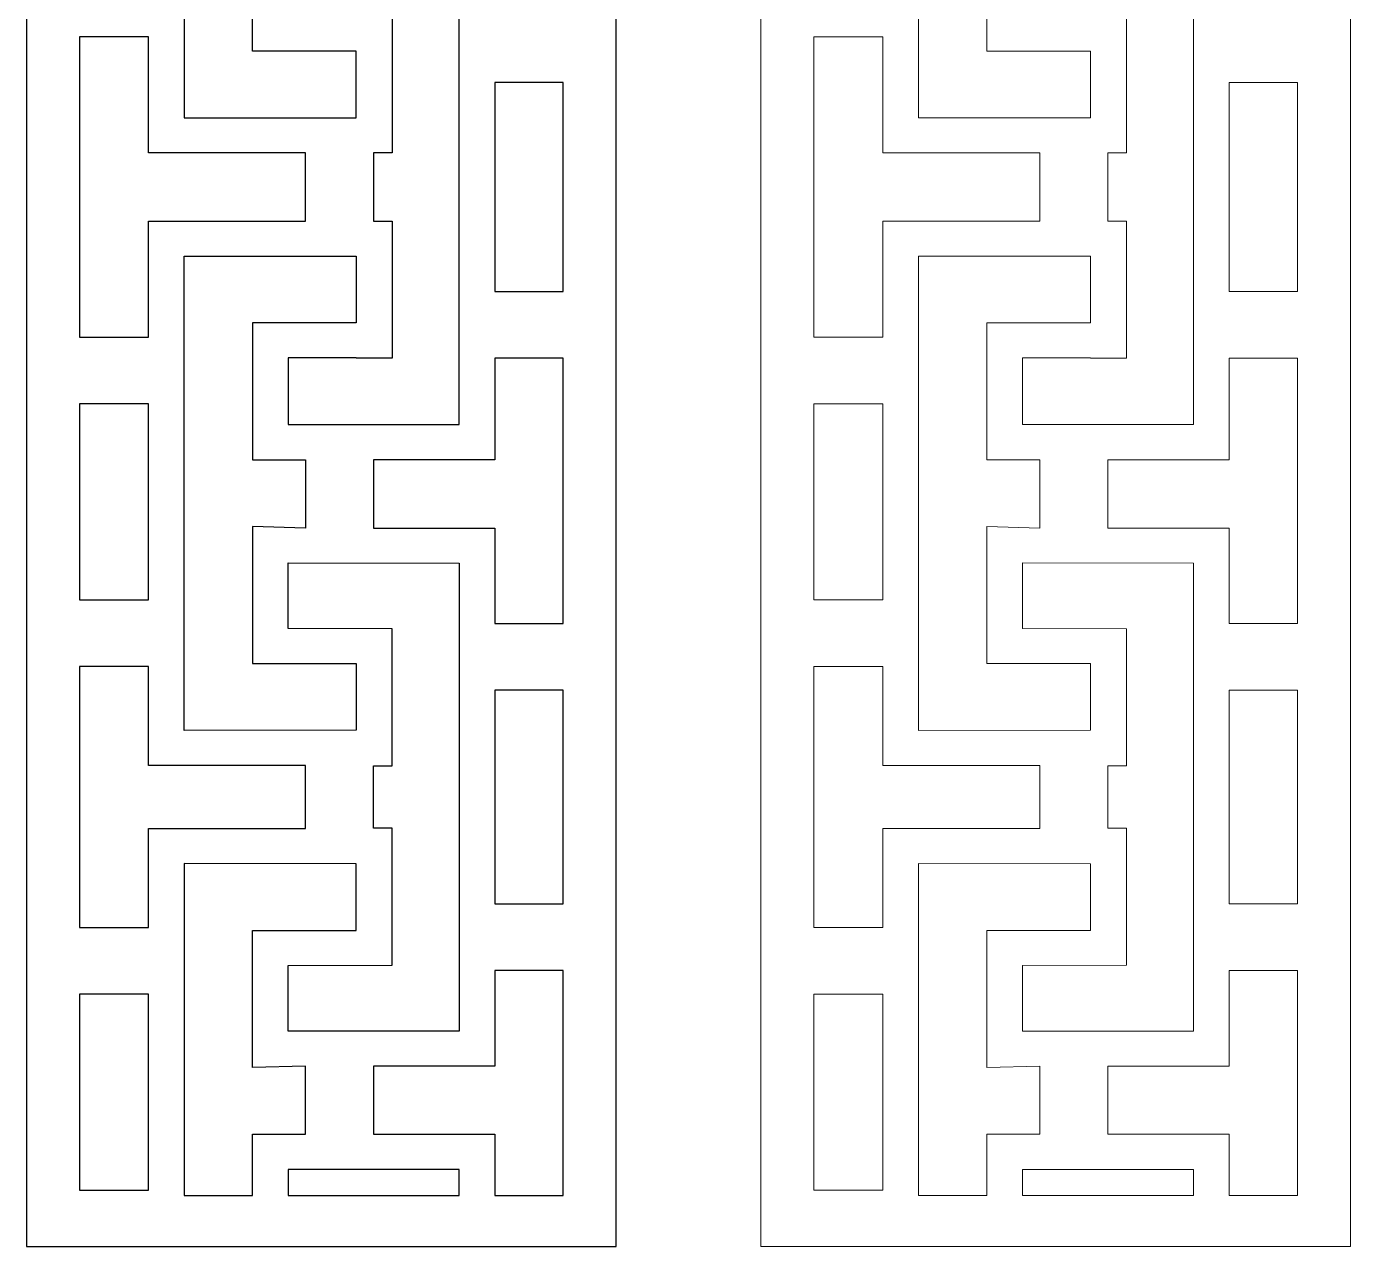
# Model space of a CAD drawing. Header units: centimetres. Extents: x -8.9 to 7.6, y -13 to 13.5.
# Drawn here: x -8.89 to 7.63, y -13.01 to 2.23 of the extents above; entities that cross this region are included whole.
import ezdxf

# ---------------------------------------------------------------- set-up
doc = ezdxf.new("R2010")
doc.units = ezdxf.units.CM
doc.header["$MEASUREMENT"] = 0
doc.layers.add('layer 1', color=7, linetype='Continuous')

msp = doc.modelspace()

# ---------------------------------------------------------------- linework, layer by layer
at = {"layer": 'layer 1', "color": 177}
for points, knots in [([(-8.89238, 13.45707), (-8.89238, 13.45707), (-1.53148, 13.45707), (-1.53148, 13.45707), (-1.53148, 13.45707), (-1.53148, 13.45707), (-1.53148, -13.00731), (-1.53148, -13.00731), (-1.53148, -13.00731), (-1.53148, -13.00731), (-8.89238, -13.00731), (-8.89238, -13.00731), (-8.89238, -13.00731), (-8.89238, -13.00731), (-8.89238, 13.45707), (-8.89238, 13.45707)], [0, 0, 0, 0, 0.2, 0.2, 0.2, 0.2, 0.4, 0.4, 0.4, 0.4, 0.6, 0.6, 0.6, 0.6, 1, 1, 1, 1]), ([(-5.41144, 4.48347), (-5.41144, 4.48347), (-5.41144, 3.63124), (-5.41144, 3.63124), (-5.41144, 3.63124), (-5.41144, 3.63124), (-6.07142, 3.63124), (-6.07142, 3.63124), (-6.07142, 3.63124), (-6.07142, 3.63124), (-6.07142, 2.35767), (-6.07142, 2.35767), (-6.07142, 2.35767), (-6.07142, 2.35767), (-6.07142, 1.92066), (-6.07142, 1.92066), (-6.07142, 1.92066), (-6.07142, 1.92066), (-6.07142, 1.92009), (-6.07142, 1.92009), (-6.07142, 1.92009), (-6.07142, 1.92009), (-4.77604, 1.92009), (-4.77604, 1.92009), (-4.77604, 1.92009), (-4.77604, 1.92009), (-4.77604, 1.08799), (-4.77604, 1.08799), (-4.77604, 1.08799), (-4.77604, 1.08799), (-6.92307, 1.0891), (-6.92307, 1.0891), (-6.92307, 1.0891), (-6.92307, 1.0891), (-6.92307, 7.01107), (-6.92307, 7.01107), (-6.92307, 7.01107), (-6.92307, 7.01107), (-4.77604, 7.00995), (-4.77604, 7.00995), (-4.77604, 7.00995), (-4.77604, 7.00995), (-4.77604, 6.17674), (-4.77604, 6.17674), (-4.77604, 6.17674), (-4.77604, 6.17674), (-6.07142, 6.17674), (-6.07142, 6.17674), (-6.07142, 6.17674), (-6.07142, 6.17674), (-6.07142, 4.46614), (-6.07142, 4.46614), (-6.07142, 4.46614), (-6.07142, 4.46614), (-5.41144, 4.48347), (-5.41144, 4.48347)], [0, 0, 0, 0, 0.06666667, 0.06666667, 0.06666667, 0.06666667, 0.13333333, 0.13333333, 0.13333333, 0.13333333, 0.2, 0.2, 0.2, 0.2, 0.26666667, 0.26666667, 0.26666667, 0.26666667, 0.33333333, 0.33333333, 0.33333333, 0.33333333, 0.4, 0.4, 0.4, 0.4, 0.46666667, 0.46666667, 0.46666667, 0.46666667, 0.53333333, 0.53333333, 0.53333333, 0.53333333, 0.6, 0.6, 0.6, 0.6, 0.66666667, 0.66666667, 0.66666667, 0.66666667, 0.73333333, 0.73333333, 0.73333333, 0.73333333, 0.8, 0.8, 0.8, 0.8, 0.86666667, 0.86666667, 0.86666667, 0.86666667, 1, 1, 1, 1]), ([(-3.49184, 0.22487), (-3.49184, 0.22487), (-3.49184, -2.74281), (-3.49184, -2.74281), (-3.49184, -2.74281), (-3.49184, -2.74281), (-5.62434, -2.7417), (-5.62434, -2.7417), (-5.62434, -2.7417), (-5.62434, -2.7417), (-5.62434, -1.90791), (-5.62434, -1.90791), (-5.62434, -1.90791), (-5.62434, -1.90791), (-4.77604, -1.90791), (-4.77604, -1.90791), (-4.77604, -1.90791), (-4.77604, -1.90791), (-4.77604, -1.91182), (-4.77604, -1.91182), (-4.77604, -1.91182), (-4.77604, -1.91182), (-4.32896, -1.91182), (-4.32896, -1.91182), (-4.32896, -1.91182), (-4.32896, -1.91182), (-4.32896, -0.20124), (-4.32896, -0.20124), (-4.32896, -0.20124), (-4.32896, -0.20124), (-4.56201, -0.20124), (-4.56201, -0.20124), (-4.56201, -0.20124), (-4.56201, -0.20124), (-4.56201, 0.22487), (-4.56201, 0.22487), (-4.56201, 0.22487), (-4.56201, 0.22487), (-4.56201, 0.65098), (-4.56201, 0.65098), (-4.56201, 0.65098), (-4.56201, 0.65098), (-4.32896, 0.65098), (-4.32896, 0.65098), (-4.32896, 0.65098), (-4.32896, 0.65098), (-4.32896, 2.36158), (-4.32896, 2.36158), (-4.32896, 2.36158), (-4.32896, 2.36158), (-4.77604, 2.36158), (-4.77604, 2.36158), (-4.77604, 2.36158), (-4.77604, 2.36158), (-4.77604, 2.35767), (-4.77604, 2.35767), (-4.77604, 2.35767), (-4.77604, 2.35767), (-5.62434, 2.35767), (-5.62434, 2.35767), (-5.62434, 2.35767), (-5.62434, 2.35767), (-5.62434, 3.19144), (-5.62434, 3.19144), (-5.62434, 3.19144), (-5.62434, 3.19144), (-3.49184, 3.19255), (-3.49184, 3.19255), (-3.49184, 3.19255), (-3.49184, 3.19255), (-3.49184, 0.22487), (-3.49184, 0.22487)], [0, 0, 0, 0, 0.05263158, 0.05263158, 0.05263158, 0.05263158, 0.10526316, 0.10526316, 0.10526316, 0.10526316, 0.15789474, 0.15789474, 0.15789474, 0.15789474, 0.21052632, 0.21052632, 0.21052632, 0.21052632, 0.26315789, 0.26315789, 0.26315789, 0.26315789, 0.31578947, 0.31578947, 0.31578947, 0.31578947, 0.36842105, 0.36842105, 0.36842105, 0.36842105, 0.42105263, 0.42105263, 0.42105263, 0.42105263, 0.47368421, 0.47368421, 0.47368421, 0.47368421, 0.52631579, 0.52631579, 0.52631579, 0.52631579, 0.57894737, 0.57894737, 0.57894737, 0.57894737, 0.63157895, 0.63157895, 0.63157895, 0.63157895, 0.68421053, 0.68421053, 0.68421053, 0.68421053, 0.73684211, 0.73684211, 0.73684211, 0.73684211, 0.78947368, 0.78947368, 0.78947368, 0.78947368, 0.84210526, 0.84210526, 0.84210526, 0.84210526, 0.89473684, 0.89473684, 0.89473684, 0.89473684, 1, 1, 1, 1]), ([(-8.22964, -1.64973), (-8.22964, -1.64973), (-8.22964, 2.09949), (-8.22964, 2.09949), (-8.22964, 2.09949), (-8.22964, 2.09949), (-7.37014, 2.09949), (-7.37014, 2.09949), (-7.37014, 2.09949), (-7.37014, 2.09949), (-7.37014, 0.65098), (-7.37014, 0.65098), (-7.37014, 0.65098), (-7.37014, 0.65098), (-5.41144, 0.65098), (-5.41144, 0.65098), (-5.41144, 0.65098), (-5.41144, 0.65098), (-5.41144, 0.22487), (-5.41144, 0.22487), (-5.41144, 0.22487), (-5.41144, 0.22487), (-5.41144, -0.20124), (-5.41144, -0.20124), (-5.41144, -0.20124), (-5.41144, -0.20124), (-7.37014, -0.20124), (-7.37014, -0.20124), (-7.37014, -0.20124), (-7.37014, -0.20124), (-7.37014, -1.64973), (-7.37014, -1.64973), (-7.37014, -1.64973), (-7.37014, -1.64973), (-8.22964, -1.64973), (-8.22964, -1.64973)], [0, 0, 0, 0, 0.1, 0.1, 0.1, 0.1, 0.2, 0.2, 0.2, 0.2, 0.3, 0.3, 0.3, 0.3, 0.4, 0.4, 0.4, 0.4, 0.5, 0.5, 0.5, 0.5, 0.6, 0.6, 0.6, 0.6, 0.7, 0.7, 0.7, 0.7, 0.8, 0.8, 0.8, 0.8, 1, 1, 1, 1]), ([(-2.19423, 1.52835), (-2.19423, 1.52835), (-2.19423, 0.22487), (-2.19423, 0.22487), (-2.19423, 0.22487), (-2.19423, 0.22487), (-2.19423, -1.07861), (-2.19423, -1.07861), (-2.19423, -1.07861), (-2.19423, -1.07861), (-3.04477, -1.07861), (-3.04477, -1.07861), (-3.04477, -1.07861), (-3.04477, -1.07861), (-3.04477, 0.22487), (-3.04477, 0.22487), (-3.04477, 0.22487), (-3.04477, 0.22487), (-3.04477, 1.52835), (-3.04477, 1.52835), (-3.04477, 1.52835), (-3.04477, 1.52835), (-2.19423, 1.52835), (-2.19423, 1.52835)], [0, 0, 0, 0, 0.14285714, 0.14285714, 0.14285714, 0.14285714, 0.28571429, 0.28571429, 0.28571429, 0.28571429, 0.42857143, 0.42857143, 0.42857143, 0.42857143, 0.57142857, 0.57142857, 0.57142857, 0.57142857, 0.71428571, 0.71428571, 0.71428571, 0.71428571, 1, 1, 1, 1]), ([(-5.41144, -4.03371), (-5.41144, -4.03371), (-5.41144, -3.1815), (-5.41144, -3.1815), (-5.41144, -3.1815), (-5.41144, -3.1815), (-6.07142, -3.1815), (-6.07142, -3.1815), (-6.07142, -3.1815), (-6.07142, -3.1815), (-6.07142, -1.90791), (-6.07142, -1.90791), (-6.07142, -1.90791), (-6.07142, -1.90791), (-6.07142, -1.47091), (-6.07142, -1.47091), (-6.07142, -1.47091), (-6.07142, -1.47091), (-6.07142, -1.47035), (-6.07142, -1.47035), (-6.07142, -1.47035), (-6.07142, -1.47035), (-4.77604, -1.47035), (-4.77604, -1.47035), (-4.77604, -1.47035), (-4.77604, -1.47035), (-4.77604, -0.63825), (-4.77604, -0.63825), (-4.77604, -0.63825), (-4.77604, -0.63825), (-6.92307, -0.63936), (-6.92307, -0.63936), (-6.92307, -0.63936), (-6.92307, -0.63936), (-6.92307, -6.56131), (-6.92307, -6.56131), (-6.92307, -6.56131), (-6.92307, -6.56131), (-4.77604, -6.5602), (-4.77604, -6.5602), (-4.77604, -6.5602), (-4.77604, -6.5602), (-4.77604, -5.72698), (-4.77604, -5.72698), (-4.77604, -5.72698), (-4.77604, -5.72698), (-6.07142, -5.72698), (-6.07142, -5.72698), (-6.07142, -5.72698), (-6.07142, -5.72698), (-6.07142, -4.0164), (-6.07142, -4.0164), (-6.07142, -4.0164), (-6.07142, -4.0164), (-5.41144, -4.03371), (-5.41144, -4.03371)], [0, 0, 0, 0, 0.06666667, 0.06666667, 0.06666667, 0.06666667, 0.13333333, 0.13333333, 0.13333333, 0.13333333, 0.2, 0.2, 0.2, 0.2, 0.26666667, 0.26666667, 0.26666667, 0.26666667, 0.33333333, 0.33333333, 0.33333333, 0.33333333, 0.4, 0.4, 0.4, 0.4, 0.46666667, 0.46666667, 0.46666667, 0.46666667, 0.53333333, 0.53333333, 0.53333333, 0.53333333, 0.6, 0.6, 0.6, 0.6, 0.66666667, 0.66666667, 0.66666667, 0.66666667, 0.73333333, 0.73333333, 0.73333333, 0.73333333, 0.8, 0.8, 0.8, 0.8, 0.86666667, 0.86666667, 0.86666667, 0.86666667, 1, 1, 1, 1]), ([(-2.19423, -1.91071), (-2.19423, -1.91071), (-2.19423, -5.22571), (-2.19423, -5.22571), (-2.19423, -5.22571), (-2.19423, -5.22571), (-3.04477, -5.22571), (-3.04477, -5.22571), (-3.04477, -5.22571), (-3.04477, -5.22571), (-3.04477, -4.03371), (-3.04477, -4.03371), (-3.04477, -4.03371), (-3.04477, -4.03371), (-4.56201, -4.03371), (-4.56201, -4.03371), (-4.56201, -4.03371), (-4.56201, -4.03371), (-4.56201, -3.1815), (-4.56201, -3.1815), (-4.56201, -3.1815), (-4.56201, -3.1815), (-3.04477, -3.1815), (-3.04477, -3.1815), (-3.04477, -3.1815), (-3.04477, -3.1815), (-3.04477, -1.91071), (-3.04477, -1.91071), (-3.04477, -1.91071), (-3.04477, -1.91071), (-2.19423, -1.91071), (-2.19423, -1.91071)], [0, 0, 0, 0, 0.11111111, 0.11111111, 0.11111111, 0.11111111, 0.22222222, 0.22222222, 0.22222222, 0.22222222, 0.33333333, 0.33333333, 0.33333333, 0.33333333, 0.44444444, 0.44444444, 0.44444444, 0.44444444, 0.55555556, 0.55555556, 0.55555556, 0.55555556, 0.66666667, 0.66666667, 0.66666667, 0.66666667, 0.77777778, 0.77777778, 0.77777778, 0.77777778, 1, 1, 1, 1]), ([(-8.22964, -4.93121), (-8.22964, -4.93121), (-8.22964, -2.48184), (-8.22964, -2.48184), (-8.22964, -2.48184), (-8.22964, -2.48184), (-7.37014, -2.48184), (-7.37014, -2.48184), (-7.37014, -2.48184), (-7.37014, -2.48184), (-7.37014, -4.93121), (-7.37014, -4.93121), (-7.37014, -4.93121), (-7.37014, -4.93121), (-8.22964, -4.93121), (-8.22964, -4.93121)], [0, 0, 0, 0, 0.2, 0.2, 0.2, 0.2, 0.4, 0.4, 0.4, 0.4, 0.6, 0.6, 0.6, 0.6, 1, 1, 1, 1]), ([(-4.56201, -7.39343), (-4.56201, -7.39343), (-4.56201, -7.78349), (-4.56201, -7.78349), (-4.56201, -7.78349), (-4.56201, -7.78349), (-4.32896, -7.78349), (-4.32896, -7.78349), (-4.32896, -7.78349), (-4.32896, -7.78349), (-4.32896, -9.49408), (-4.32896, -9.49408), (-4.32896, -9.49408), (-4.32896, -9.49408), (-5.62434, -9.49799), (-5.62434, -9.49799), (-5.62434, -9.49799), (-5.62434, -9.49799), (-5.62434, -10.31668), (-5.62434, -10.31668), (-5.62434, -10.31668), (-5.62434, -10.31668), (-3.49184, -10.31557), (-3.49184, -10.31557), (-3.49184, -10.31557), (-3.49184, -10.31557), (-3.49184, -7.39343), (-3.49184, -7.39343), (-3.49184, -7.39343), (-3.49184, -7.39343), (-3.49184, -4.47129), (-3.49184, -4.47129), (-3.49184, -4.47129), (-3.49184, -4.47129), (-5.62434, -4.47016), (-5.62434, -4.47016), (-5.62434, -4.47016), (-5.62434, -4.47016), (-5.62434, -5.28885), (-5.62434, -5.28885), (-5.62434, -5.28885), (-5.62434, -5.28885), (-4.32896, -5.29277), (-4.32896, -5.29277), (-4.32896, -5.29277), (-4.32896, -5.29277), (-4.32896, -7.00337), (-4.32896, -7.00337), (-4.32896, -7.00337), (-4.32896, -7.00337), (-4.56201, -7.00337), (-4.56201, -7.00337), (-4.56201, -7.00337), (-4.56201, -7.00337), (-4.56201, -7.39343), (-4.56201, -7.39343)], [0, 0, 0, 0, 0.06666667, 0.06666667, 0.06666667, 0.06666667, 0.13333333, 0.13333333, 0.13333333, 0.13333333, 0.2, 0.2, 0.2, 0.2, 0.26666667, 0.26666667, 0.26666667, 0.26666667, 0.33333333, 0.33333333, 0.33333333, 0.33333333, 0.4, 0.4, 0.4, 0.4, 0.46666667, 0.46666667, 0.46666667, 0.46666667, 0.53333333, 0.53333333, 0.53333333, 0.53333333, 0.6, 0.6, 0.6, 0.6, 0.66666667, 0.66666667, 0.66666667, 0.66666667, 0.73333333, 0.73333333, 0.73333333, 0.73333333, 0.8, 0.8, 0.8, 0.8, 0.86666667, 0.86666667, 0.86666667, 0.86666667, 1, 1, 1, 1]), ([(-8.22964, -9.0241), (-8.22964, -9.0241), (-8.22964, -5.76274), (-8.22964, -5.76274), (-8.22964, -5.76274), (-8.22964, -5.76274), (-7.37014, -5.76274), (-7.37014, -5.76274), (-7.37014, -5.76274), (-7.37014, -5.76274), (-7.37014, -6.99944), (-7.37014, -6.99944), (-7.37014, -6.99944), (-7.37014, -6.99944), (-5.41144, -6.99944), (-5.41144, -6.99944), (-5.41144, -6.99944), (-5.41144, -6.99944), (-5.41144, -7.39343), (-5.41144, -7.39343), (-5.41144, -7.39343), (-5.41144, -7.39343), (-5.41144, -7.7874), (-5.41144, -7.7874), (-5.41144, -7.7874), (-5.41144, -7.7874), (-7.37014, -7.7874), (-7.37014, -7.7874), (-7.37014, -7.7874), (-7.37014, -7.7874), (-7.37014, -9.0241), (-7.37014, -9.0241), (-7.37014, -9.0241), (-7.37014, -9.0241), (-8.22964, -9.0241), (-8.22964, -9.0241)], [0, 0, 0, 0, 0.1, 0.1, 0.1, 0.1, 0.2, 0.2, 0.2, 0.2, 0.3, 0.3, 0.3, 0.3, 0.4, 0.4, 0.4, 0.4, 0.5, 0.5, 0.5, 0.5, 0.6, 0.6, 0.6, 0.6, 0.7, 0.7, 0.7, 0.7, 0.8, 0.8, 0.8, 0.8, 1, 1, 1, 1]), ([(-2.19423, -6.05781), (-2.19423, -6.05781), (-2.19423, -7.39343), (-2.19423, -7.39343), (-2.19423, -7.39343), (-2.19423, -7.39343), (-2.19423, -8.72903), (-2.19423, -8.72903), (-2.19423, -8.72903), (-2.19423, -8.72903), (-3.04477, -8.72903), (-3.04477, -8.72903), (-3.04477, -8.72903), (-3.04477, -8.72903), (-3.04477, -7.39343), (-3.04477, -7.39343), (-3.04477, -7.39343), (-3.04477, -7.39343), (-3.04477, -6.05781), (-3.04477, -6.05781), (-3.04477, -6.05781), (-3.04477, -6.05781), (-2.19423, -6.05781), (-2.19423, -6.05781)], [0, 0, 0, 0, 0.14285714, 0.14285714, 0.14285714, 0.14285714, 0.28571429, 0.28571429, 0.28571429, 0.28571429, 0.42857143, 0.42857143, 0.42857143, 0.42857143, 0.57142857, 0.57142857, 0.57142857, 0.57142857, 0.71428571, 0.71428571, 0.71428571, 0.71428571, 1, 1, 1, 1]), ([(-6.07142, -12.37075), (-6.07142, -12.37075), (-6.92307, -12.37075), (-6.92307, -12.37075), (-6.92307, -12.37075), (-6.92307, -12.37075), (-6.92307, -8.22553), (-6.92307, -8.22553), (-6.92307, -8.22553), (-6.92307, -8.22553), (-4.77604, -8.22664), (-4.77604, -8.22664), (-4.77604, -8.22664), (-4.77604, -8.22664), (-4.77604, -9.05986), (-4.77604, -9.05986), (-4.77604, -9.05986), (-4.77604, -9.05986), (-6.07142, -9.05986), (-6.07142, -9.05986), (-6.07142, -9.05986), (-6.07142, -9.05986), (-6.07142, -10.77045), (-6.07142, -10.77045), (-6.07142, -10.77045), (-6.07142, -10.77045), (-5.41144, -10.75313), (-5.41144, -10.75313), (-5.41144, -10.75313), (-5.41144, -10.75313), (-5.41144, -11.60535), (-5.41144, -11.60535), (-5.41144, -11.60535), (-5.41144, -11.60535), (-6.07142, -11.60535), (-6.07142, -11.60535), (-6.07142, -11.60535), (-6.07142, -11.60535), (-6.07142, -12.37075), (-6.07142, -12.37075)], [0, 0, 0, 0, 0.09090909, 0.09090909, 0.09090909, 0.09090909, 0.18181818, 0.18181818, 0.18181818, 0.18181818, 0.27272727, 0.27272727, 0.27272727, 0.27272727, 0.36363636, 0.36363636, 0.36363636, 0.36363636, 0.45454545, 0.45454545, 0.45454545, 0.45454545, 0.54545455, 0.54545455, 0.54545455, 0.54545455, 0.63636364, 0.63636364, 0.63636364, 0.63636364, 0.72727273, 0.72727273, 0.72727273, 0.72727273, 0.81818182, 0.81818182, 0.81818182, 0.81818182, 1, 1, 1, 1]), ([(-2.19423, -9.56115), (-2.19423, -9.56115), (-2.19423, -12.37075), (-2.19423, -12.37075), (-2.19423, -12.37075), (-2.19423, -12.37075), (-3.04477, -12.37075), (-3.04477, -12.37075), (-3.04477, -12.37075), (-3.04477, -12.37075), (-3.04477, -11.60535), (-3.04477, -11.60535), (-3.04477, -11.60535), (-3.04477, -11.60535), (-4.56201, -11.60535), (-4.56201, -11.60535), (-4.56201, -11.60535), (-4.56201, -11.60535), (-4.56201, -10.75313), (-4.56201, -10.75313), (-4.56201, -10.75313), (-4.56201, -10.75313), (-3.04477, -10.75313), (-3.04477, -10.75313), (-3.04477, -10.75313), (-3.04477, -10.75313), (-3.04477, -9.56115), (-3.04477, -9.56115), (-3.04477, -9.56115), (-3.04477, -9.56115), (-2.19423, -9.56115), (-2.19423, -9.56115)], [0, 0, 0, 0, 0.11111111, 0.11111111, 0.11111111, 0.11111111, 0.22222222, 0.22222222, 0.22222222, 0.22222222, 0.33333333, 0.33333333, 0.33333333, 0.33333333, 0.44444444, 0.44444444, 0.44444444, 0.44444444, 0.55555556, 0.55555556, 0.55555556, 0.55555556, 0.66666667, 0.66666667, 0.66666667, 0.66666667, 0.77777778, 0.77777778, 0.77777778, 0.77777778, 1, 1, 1, 1]), ([(-8.22964, -12.30502), (-8.22964, -12.30502), (-8.22964, -9.85564), (-8.22964, -9.85564), (-8.22964, -9.85564), (-8.22964, -9.85564), (-7.37014, -9.85564), (-7.37014, -9.85564), (-7.37014, -9.85564), (-7.37014, -9.85564), (-7.37014, -12.30502), (-7.37014, -12.30502), (-7.37014, -12.30502), (-7.37014, -12.30502), (-8.22964, -12.30502), (-8.22964, -12.30502)], [0, 0, 0, 0, 0.2, 0.2, 0.2, 0.2, 0.4, 0.4, 0.4, 0.4, 0.6, 0.6, 0.6, 0.6, 1, 1, 1, 1]), ([(-3.49184, -12.37075), (-3.49184, -12.37075), (-5.62434, -12.37075), (-5.62434, -12.37075), (-5.62434, -12.37075), (-5.62434, -12.37075), (-5.62434, -12.04516), (-5.62434, -12.04516), (-5.62434, -12.04516), (-5.62434, -12.04516), (-3.49184, -12.04403), (-3.49184, -12.04403), (-3.49184, -12.04403), (-3.49184, -12.04403), (-3.49184, -12.37075), (-3.49184, -12.37075)], [0, 0, 0, 0, 0.2, 0.2, 0.2, 0.2, 0.4, 0.4, 0.4, 0.4, 0.6, 0.6, 0.6, 0.6, 1, 1, 1, 1])]:
    msp.add_open_spline(points, degree=3, knots=knots, dxfattribs=at)
at = {"layer": 'layer 1', "color": 242, "lineweight": 9}
for points, knots in [([(0.27403, 13.45707), (0.27403, 13.45707), (7.63493, 13.45707), (7.63493, 13.45707), (7.63493, 13.45707), (7.63493, 13.45707), (7.63493, -13.00731), (7.63493, -13.00731), (7.63493, -13.00731), (7.63493, -13.00731), (0.27403, -13.00731), (0.27403, -13.00731), (0.27403, -13.00731), (0.27403, -13.00731), (0.27403, 13.45707), (0.27403, 13.45707)], [0, 0, 0, 0, 0.2, 0.2, 0.2, 0.2, 0.4, 0.4, 0.4, 0.4, 0.6, 0.6, 0.6, 0.6, 1, 1, 1, 1]), ([(3.75497, 4.48347), (3.75497, 4.48347), (3.75497, 3.63124), (3.75497, 3.63124), (3.75497, 3.63124), (3.75497, 3.63124), (3.09499, 3.63124), (3.09499, 3.63124), (3.09499, 3.63124), (3.09499, 3.63124), (3.09499, 2.35767), (3.09499, 2.35767), (3.09499, 2.35767), (3.09499, 2.35767), (3.09499, 1.92066), (3.09499, 1.92066), (3.09499, 1.92066), (3.09499, 1.92066), (3.09499, 1.92009), (3.09499, 1.92009), (3.09499, 1.92009), (3.09499, 1.92009), (4.39037, 1.92009), (4.39037, 1.92009), (4.39037, 1.92009), (4.39037, 1.92009), (4.39037, 1.08799), (4.39037, 1.08799), (4.39037, 1.08799), (4.39037, 1.08799), (2.24334, 1.0891), (2.24334, 1.0891), (2.24334, 1.0891), (2.24334, 1.0891), (2.24334, 7.01107), (2.24334, 7.01107), (2.24334, 7.01107), (2.24334, 7.01107), (4.39037, 7.00995), (4.39037, 7.00995), (4.39037, 7.00995), (4.39037, 7.00995), (4.39037, 6.17674), (4.39037, 6.17674), (4.39037, 6.17674), (4.39037, 6.17674), (3.09499, 6.17674), (3.09499, 6.17674), (3.09499, 6.17674), (3.09499, 6.17674), (3.09499, 4.46614), (3.09499, 4.46614), (3.09499, 4.46614), (3.09499, 4.46614), (3.75497, 4.48347), (3.75497, 4.48347)], [0, 0, 0, 0, 0.06666667, 0.06666667, 0.06666667, 0.06666667, 0.13333333, 0.13333333, 0.13333333, 0.13333333, 0.2, 0.2, 0.2, 0.2, 0.26666667, 0.26666667, 0.26666667, 0.26666667, 0.33333333, 0.33333333, 0.33333333, 0.33333333, 0.4, 0.4, 0.4, 0.4, 0.46666667, 0.46666667, 0.46666667, 0.46666667, 0.53333333, 0.53333333, 0.53333333, 0.53333333, 0.6, 0.6, 0.6, 0.6, 0.66666667, 0.66666667, 0.66666667, 0.66666667, 0.73333333, 0.73333333, 0.73333333, 0.73333333, 0.8, 0.8, 0.8, 0.8, 0.86666667, 0.86666667, 0.86666667, 0.86666667, 1, 1, 1, 1]), ([(5.67457, 0.22487), (5.67457, 0.22487), (5.67457, -2.74281), (5.67457, -2.74281), (5.67457, -2.74281), (5.67457, -2.74281), (3.54207, -2.7417), (3.54207, -2.7417), (3.54207, -2.7417), (3.54207, -2.7417), (3.54207, -1.90791), (3.54207, -1.90791), (3.54207, -1.90791), (3.54207, -1.90791), (4.39037, -1.90791), (4.39037, -1.90791), (4.39037, -1.90791), (4.39037, -1.90791), (4.39037, -1.91182), (4.39037, -1.91182), (4.39037, -1.91182), (4.39037, -1.91182), (4.83745, -1.91182), (4.83745, -1.91182), (4.83745, -1.91182), (4.83745, -1.91182), (4.83745, -0.20124), (4.83745, -0.20124), (4.83745, -0.20124), (4.83745, -0.20124), (4.6044, -0.20124), (4.6044, -0.20124), (4.6044, -0.20124), (4.6044, -0.20124), (4.6044, 0.22487), (4.6044, 0.22487), (4.6044, 0.22487), (4.6044, 0.22487), (4.6044, 0.65098), (4.6044, 0.65098), (4.6044, 0.65098), (4.6044, 0.65098), (4.83745, 0.65098), (4.83745, 0.65098), (4.83745, 0.65098), (4.83745, 0.65098), (4.83745, 2.36158), (4.83745, 2.36158), (4.83745, 2.36158), (4.83745, 2.36158), (4.39037, 2.36158), (4.39037, 2.36158), (4.39037, 2.36158), (4.39037, 2.36158), (4.39037, 2.35767), (4.39037, 2.35767), (4.39037, 2.35767), (4.39037, 2.35767), (3.54207, 2.35767), (3.54207, 2.35767), (3.54207, 2.35767), (3.54207, 2.35767), (3.54207, 3.19144), (3.54207, 3.19144), (3.54207, 3.19144), (3.54207, 3.19144), (5.67457, 3.19255), (5.67457, 3.19255), (5.67457, 3.19255), (5.67457, 3.19255), (5.67457, 0.22487), (5.67457, 0.22487)], [0, 0, 0, 0, 0.05263158, 0.05263158, 0.05263158, 0.05263158, 0.10526316, 0.10526316, 0.10526316, 0.10526316, 0.15789474, 0.15789474, 0.15789474, 0.15789474, 0.21052632, 0.21052632, 0.21052632, 0.21052632, 0.26315789, 0.26315789, 0.26315789, 0.26315789, 0.31578947, 0.31578947, 0.31578947, 0.31578947, 0.36842105, 0.36842105, 0.36842105, 0.36842105, 0.42105263, 0.42105263, 0.42105263, 0.42105263, 0.47368421, 0.47368421, 0.47368421, 0.47368421, 0.52631579, 0.52631579, 0.52631579, 0.52631579, 0.57894737, 0.57894737, 0.57894737, 0.57894737, 0.63157895, 0.63157895, 0.63157895, 0.63157895, 0.68421053, 0.68421053, 0.68421053, 0.68421053, 0.73684211, 0.73684211, 0.73684211, 0.73684211, 0.78947368, 0.78947368, 0.78947368, 0.78947368, 0.84210526, 0.84210526, 0.84210526, 0.84210526, 0.89473684, 0.89473684, 0.89473684, 0.89473684, 1, 1, 1, 1]), ([(0.93677, -1.64973), (0.93677, -1.64973), (0.93677, 2.09949), (0.93677, 2.09949), (0.93677, 2.09949), (0.93677, 2.09949), (1.79627, 2.09949), (1.79627, 2.09949), (1.79627, 2.09949), (1.79627, 2.09949), (1.79627, 0.65098), (1.79627, 0.65098), (1.79627, 0.65098), (1.79627, 0.65098), (3.75497, 0.65098), (3.75497, 0.65098), (3.75497, 0.65098), (3.75497, 0.65098), (3.75497, 0.22487), (3.75497, 0.22487), (3.75497, 0.22487), (3.75497, 0.22487), (3.75497, -0.20124), (3.75497, -0.20124), (3.75497, -0.20124), (3.75497, -0.20124), (1.79627, -0.20124), (1.79627, -0.20124), (1.79627, -0.20124), (1.79627, -0.20124), (1.79627, -1.64973), (1.79627, -1.64973), (1.79627, -1.64973), (1.79627, -1.64973), (0.93677, -1.64973), (0.93677, -1.64973)], [0, 0, 0, 0, 0.1, 0.1, 0.1, 0.1, 0.2, 0.2, 0.2, 0.2, 0.3, 0.3, 0.3, 0.3, 0.4, 0.4, 0.4, 0.4, 0.5, 0.5, 0.5, 0.5, 0.6, 0.6, 0.6, 0.6, 0.7, 0.7, 0.7, 0.7, 0.8, 0.8, 0.8, 0.8, 1, 1, 1, 1]), ([(6.97218, 1.52835), (6.97218, 1.52835), (6.97218, 0.22487), (6.97218, 0.22487), (6.97218, 0.22487), (6.97218, 0.22487), (6.97218, -1.07861), (6.97218, -1.07861), (6.97218, -1.07861), (6.97218, -1.07861), (6.12164, -1.07861), (6.12164, -1.07861), (6.12164, -1.07861), (6.12164, -1.07861), (6.12164, 0.22487), (6.12164, 0.22487), (6.12164, 0.22487), (6.12164, 0.22487), (6.12164, 1.52835), (6.12164, 1.52835), (6.12164, 1.52835), (6.12164, 1.52835), (6.97218, 1.52835), (6.97218, 1.52835)], [0, 0, 0, 0, 0.14285714, 0.14285714, 0.14285714, 0.14285714, 0.28571429, 0.28571429, 0.28571429, 0.28571429, 0.42857143, 0.42857143, 0.42857143, 0.42857143, 0.57142857, 0.57142857, 0.57142857, 0.57142857, 0.71428571, 0.71428571, 0.71428571, 0.71428571, 1, 1, 1, 1]), ([(3.75497, -4.03371), (3.75497, -4.03371), (3.75497, -3.1815), (3.75497, -3.1815), (3.75497, -3.1815), (3.75497, -3.1815), (3.09499, -3.1815), (3.09499, -3.1815), (3.09499, -3.1815), (3.09499, -3.1815), (3.09499, -1.90791), (3.09499, -1.90791), (3.09499, -1.90791), (3.09499, -1.90791), (3.09499, -1.47091), (3.09499, -1.47091), (3.09499, -1.47091), (3.09499, -1.47091), (3.09499, -1.47035), (3.09499, -1.47035), (3.09499, -1.47035), (3.09499, -1.47035), (4.39037, -1.47035), (4.39037, -1.47035), (4.39037, -1.47035), (4.39037, -1.47035), (4.39037, -0.63825), (4.39037, -0.63825), (4.39037, -0.63825), (4.39037, -0.63825), (2.24334, -0.63936), (2.24334, -0.63936), (2.24334, -0.63936), (2.24334, -0.63936), (2.24334, -6.56131), (2.24334, -6.56131), (2.24334, -6.56131), (2.24334, -6.56131), (4.39037, -6.5602), (4.39037, -6.5602), (4.39037, -6.5602), (4.39037, -6.5602), (4.39037, -5.72698), (4.39037, -5.72698), (4.39037, -5.72698), (4.39037, -5.72698), (3.09499, -5.72698), (3.09499, -5.72698), (3.09499, -5.72698), (3.09499, -5.72698), (3.09499, -4.0164), (3.09499, -4.0164), (3.09499, -4.0164), (3.09499, -4.0164), (3.75497, -4.03371), (3.75497, -4.03371)], [0, 0, 0, 0, 0.06666667, 0.06666667, 0.06666667, 0.06666667, 0.13333333, 0.13333333, 0.13333333, 0.13333333, 0.2, 0.2, 0.2, 0.2, 0.26666667, 0.26666667, 0.26666667, 0.26666667, 0.33333333, 0.33333333, 0.33333333, 0.33333333, 0.4, 0.4, 0.4, 0.4, 0.46666667, 0.46666667, 0.46666667, 0.46666667, 0.53333333, 0.53333333, 0.53333333, 0.53333333, 0.6, 0.6, 0.6, 0.6, 0.66666667, 0.66666667, 0.66666667, 0.66666667, 0.73333333, 0.73333333, 0.73333333, 0.73333333, 0.8, 0.8, 0.8, 0.8, 0.86666667, 0.86666667, 0.86666667, 0.86666667, 1, 1, 1, 1]), ([(6.97218, -1.91071), (6.97218, -1.91071), (6.97218, -5.22571), (6.97218, -5.22571), (6.97218, -5.22571), (6.97218, -5.22571), (6.12164, -5.22571), (6.12164, -5.22571), (6.12164, -5.22571), (6.12164, -5.22571), (6.12164, -4.03371), (6.12164, -4.03371), (6.12164, -4.03371), (6.12164, -4.03371), (4.6044, -4.03371), (4.6044, -4.03371), (4.6044, -4.03371), (4.6044, -4.03371), (4.6044, -3.1815), (4.6044, -3.1815), (4.6044, -3.1815), (4.6044, -3.1815), (6.12164, -3.1815), (6.12164, -3.1815), (6.12164, -3.1815), (6.12164, -3.1815), (6.12164, -1.91071), (6.12164, -1.91071), (6.12164, -1.91071), (6.12164, -1.91071), (6.97218, -1.91071), (6.97218, -1.91071)], [0, 0, 0, 0, 0.11111111, 0.11111111, 0.11111111, 0.11111111, 0.22222222, 0.22222222, 0.22222222, 0.22222222, 0.33333333, 0.33333333, 0.33333333, 0.33333333, 0.44444444, 0.44444444, 0.44444444, 0.44444444, 0.55555556, 0.55555556, 0.55555556, 0.55555556, 0.66666667, 0.66666667, 0.66666667, 0.66666667, 0.77777778, 0.77777778, 0.77777778, 0.77777778, 1, 1, 1, 1]), ([(0.93677, -4.93121), (0.93677, -4.93121), (0.93677, -2.48184), (0.93677, -2.48184), (0.93677, -2.48184), (0.93677, -2.48184), (1.79627, -2.48184), (1.79627, -2.48184), (1.79627, -2.48184), (1.79627, -2.48184), (1.79627, -4.93121), (1.79627, -4.93121), (1.79627, -4.93121), (1.79627, -4.93121), (0.93677, -4.93121), (0.93677, -4.93121)], [0, 0, 0, 0, 0.2, 0.2, 0.2, 0.2, 0.4, 0.4, 0.4, 0.4, 0.6, 0.6, 0.6, 0.6, 1, 1, 1, 1]), ([(4.6044, -7.39343), (4.6044, -7.39343), (4.6044, -7.78349), (4.6044, -7.78349), (4.6044, -7.78349), (4.6044, -7.78349), (4.83745, -7.78349), (4.83745, -7.78349), (4.83745, -7.78349), (4.83745, -7.78349), (4.83745, -9.49408), (4.83745, -9.49408), (4.83745, -9.49408), (4.83745, -9.49408), (3.54207, -9.49799), (3.54207, -9.49799), (3.54207, -9.49799), (3.54207, -9.49799), (3.54207, -10.31668), (3.54207, -10.31668), (3.54207, -10.31668), (3.54207, -10.31668), (5.67457, -10.31557), (5.67457, -10.31557), (5.67457, -10.31557), (5.67457, -10.31557), (5.67457, -7.39343), (5.67457, -7.39343), (5.67457, -7.39343), (5.67457, -7.39343), (5.67457, -4.47129), (5.67457, -4.47129), (5.67457, -4.47129), (5.67457, -4.47129), (3.54207, -4.47016), (3.54207, -4.47016), (3.54207, -4.47016), (3.54207, -4.47016), (3.54207, -5.28885), (3.54207, -5.28885), (3.54207, -5.28885), (3.54207, -5.28885), (4.83745, -5.29277), (4.83745, -5.29277), (4.83745, -5.29277), (4.83745, -5.29277), (4.83745, -7.00337), (4.83745, -7.00337), (4.83745, -7.00337), (4.83745, -7.00337), (4.6044, -7.00337), (4.6044, -7.00337), (4.6044, -7.00337), (4.6044, -7.00337), (4.6044, -7.39343), (4.6044, -7.39343)], [0, 0, 0, 0, 0.06666667, 0.06666667, 0.06666667, 0.06666667, 0.13333333, 0.13333333, 0.13333333, 0.13333333, 0.2, 0.2, 0.2, 0.2, 0.26666667, 0.26666667, 0.26666667, 0.26666667, 0.33333333, 0.33333333, 0.33333333, 0.33333333, 0.4, 0.4, 0.4, 0.4, 0.46666667, 0.46666667, 0.46666667, 0.46666667, 0.53333333, 0.53333333, 0.53333333, 0.53333333, 0.6, 0.6, 0.6, 0.6, 0.66666667, 0.66666667, 0.66666667, 0.66666667, 0.73333333, 0.73333333, 0.73333333, 0.73333333, 0.8, 0.8, 0.8, 0.8, 0.86666667, 0.86666667, 0.86666667, 0.86666667, 1, 1, 1, 1]), ([(0.93677, -9.0241), (0.93677, -9.0241), (0.93677, -5.76274), (0.93677, -5.76274), (0.93677, -5.76274), (0.93677, -5.76274), (1.79627, -5.76274), (1.79627, -5.76274), (1.79627, -5.76274), (1.79627, -5.76274), (1.79627, -6.99944), (1.79627, -6.99944), (1.79627, -6.99944), (1.79627, -6.99944), (3.75497, -6.99944), (3.75497, -6.99944), (3.75497, -6.99944), (3.75497, -6.99944), (3.75497, -7.39343), (3.75497, -7.39343), (3.75497, -7.39343), (3.75497, -7.39343), (3.75497, -7.7874), (3.75497, -7.7874), (3.75497, -7.7874), (3.75497, -7.7874), (1.79627, -7.7874), (1.79627, -7.7874), (1.79627, -7.7874), (1.79627, -7.7874), (1.79627, -9.0241), (1.79627, -9.0241), (1.79627, -9.0241), (1.79627, -9.0241), (0.93677, -9.0241), (0.93677, -9.0241)], [0, 0, 0, 0, 0.1, 0.1, 0.1, 0.1, 0.2, 0.2, 0.2, 0.2, 0.3, 0.3, 0.3, 0.3, 0.4, 0.4, 0.4, 0.4, 0.5, 0.5, 0.5, 0.5, 0.6, 0.6, 0.6, 0.6, 0.7, 0.7, 0.7, 0.7, 0.8, 0.8, 0.8, 0.8, 1, 1, 1, 1]), ([(6.97218, -6.05781), (6.97218, -6.05781), (6.97218, -7.39343), (6.97218, -7.39343), (6.97218, -7.39343), (6.97218, -7.39343), (6.97218, -8.72903), (6.97218, -8.72903), (6.97218, -8.72903), (6.97218, -8.72903), (6.12164, -8.72903), (6.12164, -8.72903), (6.12164, -8.72903), (6.12164, -8.72903), (6.12164, -7.39343), (6.12164, -7.39343), (6.12164, -7.39343), (6.12164, -7.39343), (6.12164, -6.05781), (6.12164, -6.05781), (6.12164, -6.05781), (6.12164, -6.05781), (6.97218, -6.05781), (6.97218, -6.05781)], [0, 0, 0, 0, 0.14285714, 0.14285714, 0.14285714, 0.14285714, 0.28571429, 0.28571429, 0.28571429, 0.28571429, 0.42857143, 0.42857143, 0.42857143, 0.42857143, 0.57142857, 0.57142857, 0.57142857, 0.57142857, 0.71428571, 0.71428571, 0.71428571, 0.71428571, 1, 1, 1, 1]), ([(3.09499, -12.37075), (3.09499, -12.37075), (2.24334, -12.37075), (2.24334, -12.37075), (2.24334, -12.37075), (2.24334, -12.37075), (2.24334, -8.22553), (2.24334, -8.22553), (2.24334, -8.22553), (2.24334, -8.22553), (4.39037, -8.22664), (4.39037, -8.22664), (4.39037, -8.22664), (4.39037, -8.22664), (4.39037, -9.05986), (4.39037, -9.05986), (4.39037, -9.05986), (4.39037, -9.05986), (3.09499, -9.05986), (3.09499, -9.05986), (3.09499, -9.05986), (3.09499, -9.05986), (3.09499, -10.77045), (3.09499, -10.77045), (3.09499, -10.77045), (3.09499, -10.77045), (3.75497, -10.75313), (3.75497, -10.75313), (3.75497, -10.75313), (3.75497, -10.75313), (3.75497, -11.60535), (3.75497, -11.60535), (3.75497, -11.60535), (3.75497, -11.60535), (3.09499, -11.60535), (3.09499, -11.60535), (3.09499, -11.60535), (3.09499, -11.60535), (3.09499, -12.37075), (3.09499, -12.37075)], [0, 0, 0, 0, 0.09090909, 0.09090909, 0.09090909, 0.09090909, 0.18181818, 0.18181818, 0.18181818, 0.18181818, 0.27272727, 0.27272727, 0.27272727, 0.27272727, 0.36363636, 0.36363636, 0.36363636, 0.36363636, 0.45454545, 0.45454545, 0.45454545, 0.45454545, 0.54545455, 0.54545455, 0.54545455, 0.54545455, 0.63636364, 0.63636364, 0.63636364, 0.63636364, 0.72727273, 0.72727273, 0.72727273, 0.72727273, 0.81818182, 0.81818182, 0.81818182, 0.81818182, 1, 1, 1, 1]), ([(6.97218, -9.56115), (6.97218, -9.56115), (6.97218, -12.37075), (6.97218, -12.37075), (6.97218, -12.37075), (6.97218, -12.37075), (6.12164, -12.37075), (6.12164, -12.37075), (6.12164, -12.37075), (6.12164, -12.37075), (6.12164, -11.60535), (6.12164, -11.60535), (6.12164, -11.60535), (6.12164, -11.60535), (4.6044, -11.60535), (4.6044, -11.60535), (4.6044, -11.60535), (4.6044, -11.60535), (4.6044, -10.75313), (4.6044, -10.75313), (4.6044, -10.75313), (4.6044, -10.75313), (6.12164, -10.75313), (6.12164, -10.75313), (6.12164, -10.75313), (6.12164, -10.75313), (6.12164, -9.56115), (6.12164, -9.56115), (6.12164, -9.56115), (6.12164, -9.56115), (6.97218, -9.56115), (6.97218, -9.56115)], [0, 0, 0, 0, 0.11111111, 0.11111111, 0.11111111, 0.11111111, 0.22222222, 0.22222222, 0.22222222, 0.22222222, 0.33333333, 0.33333333, 0.33333333, 0.33333333, 0.44444444, 0.44444444, 0.44444444, 0.44444444, 0.55555556, 0.55555556, 0.55555556, 0.55555556, 0.66666667, 0.66666667, 0.66666667, 0.66666667, 0.77777778, 0.77777778, 0.77777778, 0.77777778, 1, 1, 1, 1]), ([(0.93677, -12.30502), (0.93677, -12.30502), (0.93677, -9.85564), (0.93677, -9.85564), (0.93677, -9.85564), (0.93677, -9.85564), (1.79627, -9.85564), (1.79627, -9.85564), (1.79627, -9.85564), (1.79627, -9.85564), (1.79627, -12.30502), (1.79627, -12.30502), (1.79627, -12.30502), (1.79627, -12.30502), (0.93677, -12.30502), (0.93677, -12.30502)], [0, 0, 0, 0, 0.2, 0.2, 0.2, 0.2, 0.4, 0.4, 0.4, 0.4, 0.6, 0.6, 0.6, 0.6, 1, 1, 1, 1]), ([(5.67457, -12.37075), (5.67457, -12.37075), (3.54207, -12.37075), (3.54207, -12.37075), (3.54207, -12.37075), (3.54207, -12.37075), (3.54207, -12.04516), (3.54207, -12.04516), (3.54207, -12.04516), (3.54207, -12.04516), (5.67457, -12.04403), (5.67457, -12.04403), (5.67457, -12.04403), (5.67457, -12.04403), (5.67457, -12.37075), (5.67457, -12.37075)], [0, 0, 0, 0, 0.2, 0.2, 0.2, 0.2, 0.4, 0.4, 0.4, 0.4, 0.6, 0.6, 0.6, 0.6, 1, 1, 1, 1])]:
    msp.add_open_spline(points, degree=3, knots=knots, dxfattribs=at)

doc.saveas('drawing.dxf')
